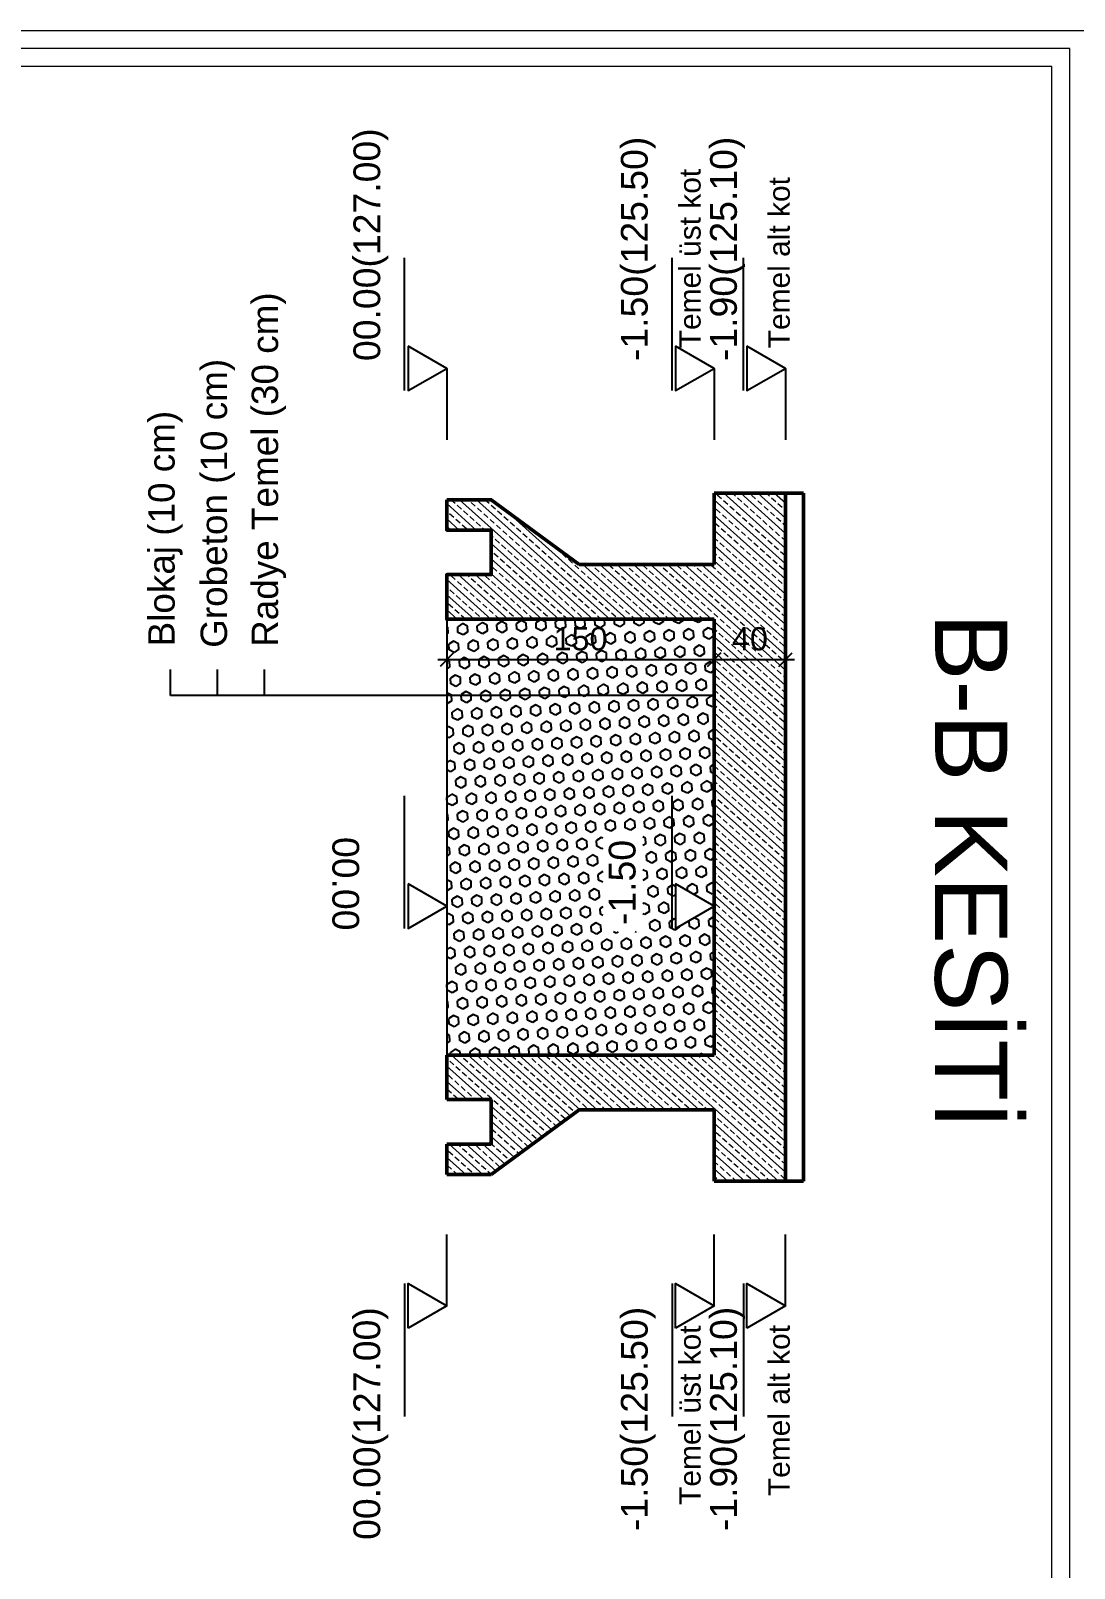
# Model space of a CAD drawing. Header units: millimetres. Extents: x 14753 to 45183, y 5640 to 19518.
# Drawn here: x 38441 to 39026, y 18651 to 19513 of the extents above; entities that cross this region are included whole.
import ezdxf

# ---------------------------------------------------------------- set-up
doc = ezdxf.new("R2010")
doc.units = ezdxf.units.MM
for name, color, linetype, lineweight in [('CERCEVE', 66, 'Continuous', 0), ('k ic olcu', 254, 'Continuous', 18), ('k pencere', 4, 'Continuous', 25), ('k ıslak mekan tarama', 252, 'Continuous', 9), ('Kolon', 30, 'Continuous', 50), ('PAFTA', 255, 'Continuous', 25), ('YAZI', 1, 'Continuous', 0)]:
    doc.layers.add(name, color=color, linetype=linetype, lineweight=lineweight)
doc.layers.add('tarama', color=253, linetype='Continuous')
doc.styles.add('KERİME', font='swiss.ttf')
doc.styles.get("Standard").update_dxf_attribs({"font": 'arial.ttf'})
doc.dimstyles.new('icolcu', dxfattribs={"dimtxt": 13, "dimasz": 7.5, "dimexe": 5, "dimexo": 5, "dimgap": 5, "dimtad": 1, "dimdec": 0, "dimtxsty": 'Standard', "dimblk": 'OBLIQUE', "dimcen": 2.5, "dimdle": 5, "dimclrd": 256, "dimclre": 256, "dimclrt": 256, "dimadec": 4, "dimazin": 0, "dimtfac": 1, "dimtdec": 0, "dimtix": 1, "dimtmove": 2, "dimatfit": 3, "dimldrblk": 'OBLIQUE', "dimfxl": 1, "dimarcsym": 0})

# ---------------------------------------------------------------- blocks, each defined once
blk = doc.blocks.new('kot1')
for p, q in [((578788.5, 90039.11), (578862.97, 90039.11)), ((578801, 90015.46), (578761, 90015.46))]:
    blk.add_line(p, q)
blk.add_lwpolyline([(578813.5, 90037.11), (578788.5, 90037.11), (578801, 90015.46)], close=True)
blk = doc.blocks.new('_Oblique')
at = {"color": 0, "linetype": 'ByBlock', "lineweight": -2}
blk.add_line((-0.5, -0.5), (0.5, 0.5), dxfattribs=at)
blk = doc.blocks.new('*D784')
at = {"layer": 'Defpoints', "color": 0, "transparency": 16777216}
for p in [(38824.01, 19170), (38864.01, 19170), (38824.01, 19160)]:
    blk.add_point(p, dxfattribs=at)
at = {"layer": 'k ic olcu', "lineweight": -2, "transparency": 16777216}
for p, q in [((38824.01, 19165), (38824.01, 19155)), ((38864.01, 19165), (38864.01, 19155)), ((38869.01, 19160), (38819.01, 19160))]:
    blk.add_line(p, q, dxfattribs=at)
at = {"layer": 'k ic olcu', "lineweight": -2, "transparency": 16777216, "xscale": 7.5, "yscale": 7.5, "zscale": 7.5, "rotation": 180}
blk.add_blockref('_Oblique', (38824.01, 19160), dxfattribs=at)
at = {"layer": 'k ic olcu', "lineweight": -2, "transparency": 16777216, "xscale": 7.5, "yscale": 7.5, "zscale": 7.5}
blk.add_blockref('_Oblique', (38864.01, 19160), dxfattribs=at)
at = {"layer": 'k ic olcu', "transparency": 16777216, "insert": (38844.01, 19171.64), "char_height": 13, "attachment_point": 5}
blk.add_mtext('40', dxfattribs=at)
blk = doc.blocks.new('*D785')
at = {"layer": 'Defpoints', "color": 0, "transparency": 16777216}
for p in [(38674.01, 19182.7), (38824.01, 19170), (38674.01, 19160)]:
    blk.add_point(p, dxfattribs=at)
at = {"layer": 'k ic olcu', "lineweight": -2, "transparency": 16777216}
for p, q in [((38674.01, 19177.7), (38674.01, 19155)), ((38824.01, 19165), (38824.01, 19155)), ((38829.01, 19160), (38669.01, 19160))]:
    blk.add_line(p, q, dxfattribs=at)
at = {"layer": 'k ic olcu', "lineweight": -2, "transparency": 16777216, "xscale": 7.5, "yscale": 7.5, "zscale": 7.5, "rotation": 180}
blk.add_blockref('_Oblique', (38674.01, 19160), dxfattribs=at)
at = {"layer": 'k ic olcu', "lineweight": -2, "transparency": 16777216, "xscale": 7.5, "yscale": 7.5, "zscale": 7.5}
blk.add_blockref('_Oblique', (38824.01, 19160), dxfattribs=at)
at = {"layer": 'k ic olcu', "transparency": 16777216, "insert": (38749.01, 19171.64), "char_height": 13, "attachment_point": 5}
blk.add_mtext('150', dxfattribs=at)

msp = doc.modelspace()

# ---------------------------------------------------------------- hatches: boundary and pattern name
at = {"layer": 'k ıslak mekan tarama'}
h = msp.add_hatch(dxfattribs=at)
h.set_pattern_fill('ANSI33', color=256, angle=93.1473)
h.set_pattern_definition([(138.1473, (-10718.0177, 5290.329), (-4.2368334, -4.7298776), []), (138.1473, (-10718.264, 5294.8124), (-4.2368334, -4.7298776), [3.175, -1.5875])])
h.paths.add_polyline_path([(38864.01, 19253.34), (38824.01, 19253.34), (38824.01, 19213.34), (38748.24, 19213.34), (38699.01, 19249.7), (38674.01, 19249.7), (38674.01, 19232.7), (38699.01, 19232.7), (38699.01, 19207.7), (38674.01, 19207.7), (38674.01, 19182.7), (38824.01, 19182.7), (38824.01, 18938.34), (38674.01, 18938.34), (38674.01, 18913.34), (38699.01, 18913.34), (38699.01, 18888.34), (38674.01, 18888.34), (38674.01, 18871.34), (38699.01, 18871.34), (38748.24, 18907.7), (38824.01, 18907.7), (38824.01, 18867.7), (38864.01, 18867.7)])
at = {"layer": 'tarama'}
h = msp.add_hatch(dxfattribs=at)
h.set_pattern_fill('HEX', color=5, angle=93)
h.set_pattern_definition([(93, (-362550.388, -4533475.952), (-5.491724769, -0.2878090996), [3.175, -6.35]), (213, (-362550.388, -4533475.952), (2.995112376, -4.6120686107), [3.175, -6.35]), (153, (-362550.554, -4533472.7813), (-2.496612393, -4.89987771), [3.175, -6.35])])
h.paths.add_polyline_path([(38824.01, 19182.7), (38674.01, 19182.7), (38674.01, 18938.34), (38824.01, 18938.34), (38824.01, 19021.76), (38802.36, 19009.26), (38802.36, 19034.26), (38824.01, 19021.76)])
h.paths.add_polyline_path([(38784.04, 19007.44), (38784.04, 19061.49), (38761.54, 19061.49), (38761.54, 19007.44)], flags=16)

# ---------------------------------------------------------------- linework, layer by layer
at = {"layer": 'CERCEVE'}
for points in [[(37322.14, 15622.61), (39033.39, 15622.61), (39033.39, 19512.61), (37322.14, 19512.61)], [(37332.14, 15632.61), (39023.39, 15632.61), (39023.39, 19502.61), (37332.14, 19502.61)], [(37342.14, 15642.61), (39013.39, 15642.61), (39013.39, 19492.61), (37342.14, 19492.61)]]:
    msp.add_lwpolyline(points, close=True, dxfattribs=at)
at = {"layer": 'k pencere'}
msp.add_line((38674.01, 19182.7), (38674.01, 18938.34), dxfattribs=at)
at = {"layer": 'Kolon'}
for p, q in [((38874.01, 19253.34), (38824.01, 19253.34)), ((38824.01, 19253.34), (38824.01, 19213.34)), ((38864.01, 19253.34), (38864.01, 18867.7)), ((38874.01, 19253.34), (38874.01, 18867.7)), ((38824.01, 19182.7), (38824.01, 18938.34)), ((38674.01, 18913.34), (38674.01, 18938.34)), ((38824.01, 18938.34), (38674.01, 18938.34)), ((38699.01, 18913.34), (38674.01, 18913.34)), ((38699.01, 18888.34), (38699.01, 18913.34)), ((38748.24, 18907.7), (38824.01, 18907.7)), ((38824.01, 18867.7), (38824.01, 18907.7)), ((38674.01, 18871.34), (38674.01, 18888.34)), ((38674.01, 18888.34), (38699.01, 18888.34)), ((38674.01, 18871.34), (38699.01, 18871.34)), ((38874.01, 18867.7), (38824.01, 18867.7))]:
    msp.add_line(p, q, dxfattribs=at)
at = {"layer": 'Kolon', "linetype": 'Continuous'}
for points in [[(38674.01, 19249.7), (38674.01, 19232.7), (38699.01, 19232.7), (38699.01, 19207.7), (38674.01, 19207.7), (38674.01, 19182.7), (38824.01, 19182.7)], [(38674.01, 19249.7), (38699.01, 19249.7), (38748.24, 19213.34)], [(38748.24, 19213.34), (38824.01, 19213.34)], [(38699.01, 18871.34), (38699.01, 18871.34), (38748.24, 18907.7)]]:
    msp.add_lwpolyline(points, dxfattribs=at)
at = {"layer": 'PAFTA', "color": 2}
for p, q in [((38519.08, 19139.93), (38519.08, 19154.41)), ((38519.08, 19139.93), (38519.08, 19154.41)), ((38545.44, 19139.93), (38545.44, 19154.41)), ((38545.44, 19139.93), (38545.44, 19154.41)), ((38571.79, 19139.93), (38571.79, 19154.41)), ((38571.79, 19139.93), (38571.79, 19154.41)), ((38824.01, 19139.93), (38519.08, 19139.93))]:
    msp.add_line(p, q, dxfattribs=at)

# ---------------------------------------------------------------- block references
for p, rotation in [((128689.47, -559477.66), 90), ((128839.47, -559477.66), 90), ((128879.47, -559477.66), 90), ((128689.47, -559779.25), 90.00000000000003), ((128839.47, -559779.25), 90.00000000000003)]:
    msp.add_blockref('kot1', p, dxfattribs=dict(rotation=rotation))
at = {"xscale": -1, "rotation": 90}
for p in [(128689.47, 597598.7), (128839.47, 597598.7), (128879.47, 597598.7)]:
    msp.add_blockref('kot1', p, dxfattribs=at)

# ---------------------------------------------------------------- texts
at = {"layer": 'PAFTA', "style": 'KERİME'}
msp.add_text('B-B KESİTİ', height=40.5, rotation=270, dxfattribs=at).set_placement((38947.87, 19186.09))
at = {"layer": 'YAZI', "color": 1, "style": 'KERİME'}
for s, height, rotation, p in [('00.00(127.00)', 15, 90, (38636.69, 19327.42, 574.2)), ('-1.50(125.50)', 15, 90, (38786.69, 19327.42, 574.2)), ('-1.90(125.10)', 15, 90, (38836.69, 19327.42, 574.2)), ('Temel üst kot', 12, 90, (38816.37, 19334.6, 459.36)), ('Temel alt kot', 12, 90, (38866.37, 19334.6, 459.36)), ('00.00', 15, 270, (38609.87, 19060.61, 574.2)), ('-1.50', 15, 90, (38779.87, 19011.19, 574.2)), ('00.00(127.00)', 15, 90, (38636.69, 18666.5, 574.2)), ('-1.50(125.50)', 15, 90, (38786.69, 18671.42, 574.2)), ('-1.90(125.10)', 15, 90, (38836.69, 18671.42, 574.2)), ('Temel üst kot', 12, 90, (38816.37, 18686.12, 459.36)), ('Temel alt kot', 12, 90, (38866.37, 18691.05, 459.36))]:
    msp.add_text(s, height=height, rotation=rotation, dxfattribs=at).set_placement(p)
at = {"layer": 'YAZI', "char_height": 14.8, "attachment_point": 7, "rotation": 90}
for s, insert, width in [('{\\fArial|b0|i0|c162|p34;\\C7;Radye Temel (30 cm) }', (38583.91, 19167.19), 252.3656), ('{\\fArial|b0|i0|c162|p34;\\C7;Grobeton (10 cm)}', (38555.27, 19166.66), 202.7029), ('{\\fArial|b0|i0|c162|p34;\\C7;Blokaj (10 cm)}', (38525.9, 19167.42), 223.8879)]:
    msp.add_mtext(s, dxfattribs=dict(at, insert=insert, width=width))

# ---------------------------------------------------------------- dimensions: what is measured, and where the dimension line sits
at = {"layer": 'k ic olcu'}
for base, p1, p2, picture, middle in [((38674.01, 19160), (38824.01, 19170), (38674.01, 19182.7), '*D785', (38749.01, 19171.64)), ((38824.01, 19160), (38864.01, 19170), (38824.01, 19170), '*D784', (38844.01, 19171.64))]:
    dim = msp.add_linear_dim(base=base, p1=p1, p2=p2, dimstyle='icolcu', dxfattribs=at)
    dim.commit()
    dim.dimension.update_dxf_attribs({"geometry": picture, "text_midpoint": middle})

doc.saveas('drawing.dxf')
